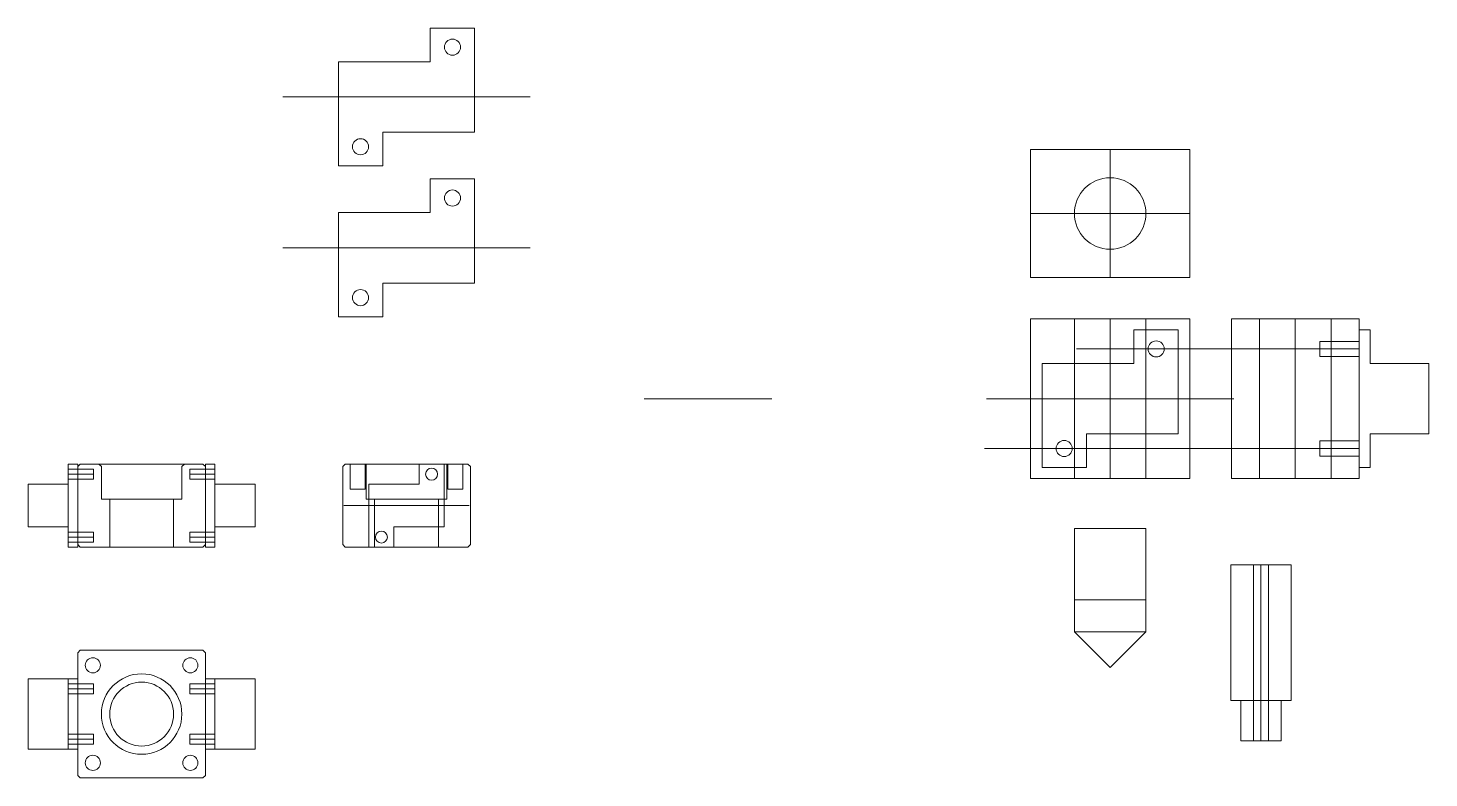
# Model space of a CAD drawing. Header units: millimetres. Extents: x -215 to 63, y -75 to 74.
import ezdxf

# ---------------------------------------------------------------- set-up
doc = ezdxf.new("R2010")
doc.units = ezdxf.units.MM
doc.layers.get('0').update_dxf_attribs({"linetype": 'CONTINUOUS', "lineweight": 0, "true_color": 0x000000})
for name, color, linetype, lineweight, true_color in [('12.5W Resistor', 1, 'CONTINUOUS', 0, 0xff0000), ('25W Resistor', 1, 'CONTINUOUS', 0, 0xff0000), ('Drawing', 7, 'CONTINUOUS', 0, 0x000000), ('Side', 7, 'CONTINUOUS', 0, 0x000000), ('Top', 7, 'CONTINUOUS', 0, 0x000000)]:
    doc.layers.add(name, color=color, linetype=linetype, lineweight=lineweight, true_color=true_color)

msp = doc.modelspace()

# ---------------------------------------------------------------- linework, layer by layer
for p, q in [((-15.875, 24.125), (15.875, 24.125)), ((-15.875, -15.875), (-15.875, 15.875)), ((-15.875, 15.875), (15.875, 15.875)), ((15.875, -15.875), (15.875, 15.875)), ((24.125, -15.875), (24.125, 15.875)), ((24.125, 15.875), (49.525, 15.875)), ((49.525, -15.875), (49.525, 15.875)), ((-92.7, 0), (-67.3, 0)), ((-15.875, -15.875), (15.875, -15.875)), ((24.125, -15.875), (49.525, -15.875)), ((-127.8, -29.5), (-152.2, -29.5))]:
    msp.add_line(p, q)
msp.add_circle((-192.7, -62.7), 6.35)
at = {"layer": '12.5W Resistor'}
for p, q in [((-205.4, -13), (-207.3, -13)), ((-207.3, -13), (-207.3, -29.5)), ((-205.4, -13), (-205.4, -29.5)), ((-180, -13), (-178.1, -13)), ((-180, -13), (-180, -29.5)), ((-178.1, -13), (-178.1, -29.5)), ((-137.5, -13), (-132.5, -13)), ((-137.5, -13), (-137.5, -17)), ((-132.5, -13), (-132.5, -25.5)), ((-202.3, -14), (-207.3, -14)), ((-202.3, -15), (-207.3, -15)), ((-202.3, -16), (-207.3, -16)), ((-202.3, -14), (-202.3, -16)), ((-183.1, -14), (-178.1, -14)), ((-183.1, -14), (-183.1, -16)), ((-183.1, -15), (-178.1, -15)), ((-183.1, -16), (-178.1, -16)), ((-207.3, -17), (-215.3, -17)), ((-215.3, -17), (-215.3, -25.5)), ((-178.1, -17), (-170.1, -17)), ((-170.1, -17), (-170.1, -25.5)), ((-147.5, -29.5), (-147.5, -17)), ((-147.5, -17), (-137.5, -17)), ((-152.5, -21.25), (-127.5, -21.25)), ((-207.3, -25.5), (-215.3, -25.5)), ((-202.3, -26.5), (-207.3, -26.5)), ((-202.3, -27.5), (-207.3, -27.5)), ((-202.3, -26.5), (-202.3, -28.5)), ((-183.1, -26.5), (-178.1, -26.5)), ((-183.1, -26.5), (-183.1, -28.5)), ((-183.1, -27.5), (-178.1, -27.5)), ((-178.1, -25.5), (-170.1, -25.5)), ((-142.5, -25.5), (-132.5, -25.5)), ((-142.5, -29.5), (-142.5, -25.5)), ((-202.3, -28.5), (-207.3, -28.5)), ((-205.4, -29.5), (-207.3, -29.5)), ((-183.1, -28.5), (-178.1, -28.5)), ((-180, -29.5), (-178.1, -29.5)), ((-147.5, -29.5), (-142.5, -29.5)), ((-215.3, -55.7), (-215.3, -69.7)), ((-205.4, -55.7), (-215.3, -55.7)), ((-207.3, -55.7), (-207.3, -69.7)), ((-205.4, -55.7), (-205.4, -69.7)), ((-180, -55.7), (-170.1, -55.7)), ((-180, -55.7), (-180, -69.7)), ((-178.1, -55.7), (-178.1, -69.7)), ((-170.1, -55.7), (-170.1, -69.7)), ((-202.3, -56.7), (-207.3, -56.7)), ((-202.3, -57.7), (-207.3, -57.7)), ((-202.3, -56.7), (-202.3, -58.7)), ((-183.1, -56.7), (-178.1, -56.7)), ((-183.1, -56.7), (-183.1, -58.7)), ((-183.1, -57.7), (-178.1, -57.7)), ((-202.3, -58.7), (-207.3, -58.7)), ((-183.1, -58.7), (-178.1, -58.7)), ((-202.3, -66.7), (-207.3, -66.7)), ((-202.3, -66.7), (-202.3, -68.7)), ((-183.1, -66.7), (-178.1, -66.7)), ((-183.1, -66.7), (-183.1, -68.7)), ((-202.3, -67.7), (-207.3, -67.7)), ((-202.3, -68.7), (-207.3, -68.7)), ((-183.1, -67.7), (-178.1, -67.7)), ((-183.1, -68.7), (-178.1, -68.7)), ((-205.4, -69.7), (-215.3, -69.7)), ((-180, -69.7), (-170.1, -69.7))]:
    msp.add_line(p, q, dxfattribs=at)
for centre in [(-135, -15), (-145, -27.5)]:
    msp.add_circle(centre, 1.2, dxfattribs=at)
at = {"layer": '25W Resistor'}
for p, q in [((-135.3, 67), (-135.3, 73.7)), ((-135.3, 73.7), (-126.5, 73.7)), ((-126.5, 53), (-126.5, 73.7)), ((-153.5, 46.3), (-153.5, 67)), ((-153.5, 67), (-135.3, 67)), ((-164.6, 60), (-115.4, 60)), ((-144.7, 46.3), (-144.7, 53)), ((-144.7, 53), (-126.5, 53)), ((-153.5, 46.3), (-144.7, 46.3)), ((-135.3, 37), (-135.3, 43.7)), ((-135.3, 43.7), (-126.5, 43.7)), ((-126.5, 23), (-126.5, 43.7)), ((-153.5, 16.3), (-153.5, 37)), ((-153.5, 37), (-135.3, 37)), ((-164.6, 30), (-115.4, 30)), ((-144.7, 16.3), (-144.7, 23)), ((-144.7, 23), (-126.5, 23)), ((-153.5, 16.3), (-144.7, 16.3)), ((4.7, 7), (4.7, 13.7)), ((4.7, 13.7), (13.5, 13.7)), ((13.5, -7), (13.5, 13.7)), ((49.525, 13.7), (51.725, 13.7)), ((49.525, 13.7), (49.525, -13.7)), ((51.725, 7), (51.725, 13.7)), ((-13.5, -13.7), (-13.5, 7)), ((-13.5, 7), (4.7, 7)), ((51.725, 7), (63.425, 7)), ((63.425, -7), (63.425, 7)), ((-24.6, 0), (24.6, 0)), ((-4.7, -13.7), (-4.7, -7)), ((-4.7, -7), (13.5, -7)), ((51.725, -13.7), (51.725, -7)), ((51.725, -7), (63.425, -7)), ((-13.5, -13.7), (-4.7, -13.7)), ((49.525, -13.7), (51.725, -13.7))]:
    msp.add_line(p, q, dxfattribs=at)
for centre in [(-130.85, 69.9), (-149.15, 50.1), (-130.85, 39.9), (-149.15, 20.1), (9.15, 9.9), (-9.15, -9.9)]:
    msp.add_circle(centre, 1.6, dxfattribs=at)
at = {"layer": 'Drawing'}
for p, q in [((-15.875, 49.525), (15.875, 49.525)), ((-15.875, 49.525), (-15.875, 24.125)), ((0, 49.525), (0, 24.125)), ((15.875, 49.525), (15.875, 24.125)), ((-15.875, 36.825), (15.875, 36.825)), ((-7.11, 15.875), (-7.11, -15.875)), ((0, 15.875), (0, -15.875)), ((7.11, 15.875), (7.11, -15.875)), ((29.715, 15.875), (29.715, -15.875)), ((36.825, 15.875), (36.825, -15.875)), ((43.935, 15.875), (43.935, -15.875)), ((41.725, 11.4), (49.525, 11.4)), ((41.725, 8.4), (41.725, 11.4)), ((-6.725, 9.9), (49.525, 9.9)), ((41.725, 8.4), (49.525, 8.4)), ((-25.025, -9.9), (49.525, -9.9)), ((41.725, -8.4), (49.525, -8.4)), ((41.725, -11.4), (41.725, -8.4)), ((-152.7, -29), (-152.7, -13.5)), ((-127.8, -13), (-152.2, -13)), ((-127.3, -13.5), (-127.3, -29)), ((41.725, -11.4), (49.525, -11.4)), ((-7.11, -25.78), (7.11, -25.78)), ((-7.11, -25.78), (-7.11, -40)), ((7.11, -40), (7.11, -25.78)), ((24, -33), (24, -60)), ((24, -33), (36, -33)), ((28.5, -33), (28.5, -68)), ((30, -33), (30, -68)), ((31.5, -33), (31.5, -68)), ((36, -33), (36, -60)), ((-7.11, -40), (7.11, -40)), ((-7.11, -40), (-7.11, -46.35)), ((7.11, -46.35), (7.11, -40)), ((-7.11, -46.35), (7.11, -46.35)), ((-7.11, -46.35), (0, -53.46)), ((7.11, -46.35), (0, -53.46)), ((-180.5, -50), (-204.9, -50)), ((-205.4, -74.9), (-205.4, -50.5)), ((-180, -50.5), (-180, -74.9)), ((24, -60), (36, -60)), ((26, -60), (26, -68)), ((34, -68), (34, -60)), ((26, -68), (34, -68))]:
    msp.add_line(p, q, dxfattribs=at)
for centre, radius in [((0, 36.825), 7.11), ((-192.7, -62.7), 8)]:
    msp.add_circle(centre, radius, dxfattribs=at)
at = {"layer": 'Side'}
for p, q in [((-205.4, -13.5), (-204.9, -13)), ((-204.9, -13), (-205.4, -13.5)), ((-205.4, -29), (-205.4, -13.5)), ((-205.4, -13.5), (-205.4, -29)), ((-200.7, -13.5), (-200.7, -20)), ((-184.7, -13.5), (-184.7, -20)), ((-180.5, -13), (-180, -13.5)), ((-180, -13.5), (-180, -29)), ((-152.7, -13.5), (-152.2, -13)), ((-148, -13), (-148, -20)), ((-132, -13), (-132, -20)), ((-127.8, -13), (-127.3, -13.5)), ((-184.7, -20), (-200.7, -20)), ((-199.05, -20), (-199.05, -29.5)), ((-186.35, -20), (-186.35, -29.5)), ((-132, -20), (-148, -20)), ((-146.35, -20), (-146.35, -29.5)), ((-133.65, -20), (-133.65, -29.5)), ((-204.9, -29.5), (-205.4, -29)), ((-205.4, -29), (-204.9, -29.5)), ((-180.5, -29.5), (-204.9, -29.5)), ((-180, -29), (-180.5, -29.5)), ((-152.2, -29.5), (-152.7, -29)), ((-127.3, -29), (-127.8, -29.5)), ((-204.9, -50), (-205.4, -50.5)), ((-180.5, -50), (-180, -50.5)), ((-205.4, -74.9), (-204.9, -75.4)), ((-180.5, -75.4), (-180, -74.9)), ((-180.5, -75.4), (-204.9, -75.4))]:
    msp.add_line(p, q, dxfattribs=at)
for centre in [(-202.4, -53), (-183, -53), (-202.4, -72.4), (-183, -72.4)]:
    msp.add_circle(centre, 1.5, dxfattribs=at)
at = {"layer": 'Top'}
for p, q in [((-204.9, -13), (-180.5, -13)), ((-201.2, -13), (-200.7, -13.5)), ((-184.7, -13.5), (-184.2, -13)), ((-151.2, -18), (-151.2, -13)), ((-148.2, -18), (-148.2, -13)), ((-131.8, -13), (-131.8, -18)), ((-128.8, -13), (-128.8, -18)), ((-205.4, -14), (-202.3, -14)), ((-202.3, -16), (-205.4, -16)), ((-202.3, -14), (-202.3, -16)), ((-180, -14), (-183.1, -14)), ((-183.1, -14), (-183.1, -16)), ((-183.1, -16), (-180, -16)), ((-151.2, -18), (-148.2, -18)), ((-131.8, -18), (-128.8, -18)), ((-205.4, -26.5), (-202.3, -26.5)), ((-202.3, -26.5), (-202.3, -28.5)), ((-180, -26.5), (-183.1, -26.5)), ((-183.1, -26.5), (-183.1, -28.5)), ((-202.3, -28.5), (-205.4, -28.5)), ((-183.1, -28.5), (-180, -28.5)), ((-205.4, -56.7), (-202.3, -56.7)), ((-202.3, -56.7), (-202.3, -58.7)), ((-180, -56.7), (-183.1, -56.7)), ((-183.1, -56.7), (-183.1, -58.7)), ((-202.3, -58.7), (-205.4, -58.7)), ((-183.1, -58.7), (-180, -58.7)), ((-205.4, -66.7), (-202.3, -66.7)), ((-202.3, -66.7), (-202.3, -68.7)), ((-180, -66.7), (-183.1, -66.7)), ((-183.1, -66.7), (-183.1, -68.7)), ((-202.3, -68.7), (-205.4, -68.7)), ((-183.1, -68.7), (-180, -68.7))]:
    msp.add_line(p, q, dxfattribs=at)

doc.saveas('drawing.dxf')
